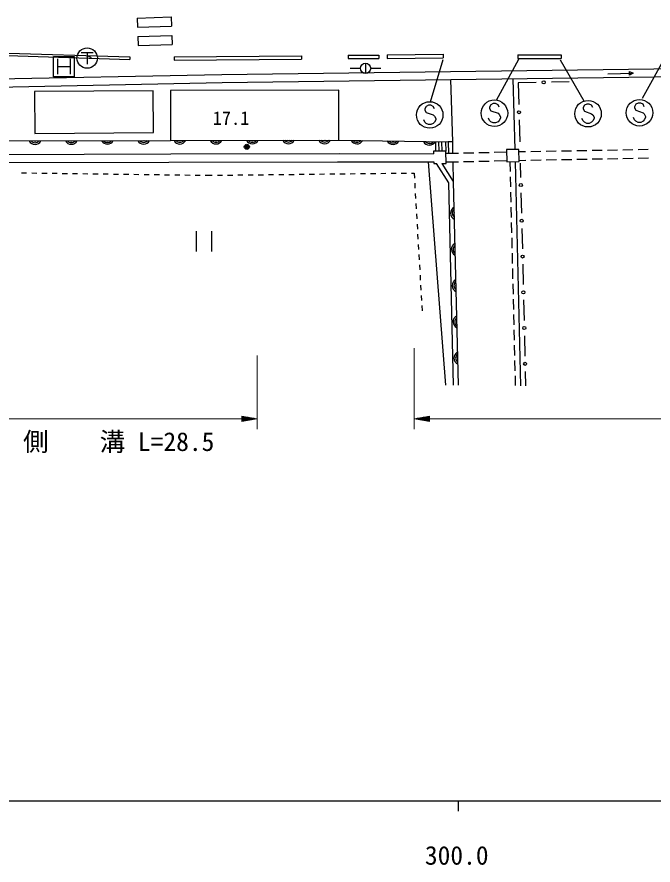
# Model space of a CAD drawing. Units: millimetres, scale not verified. Extents: x 40000 to 680000, y 20000 to 380000.
# Drawn here: x 324790 to 387062, y 198715 to 281706 of the extents above; entities that cross this region are included whole.
import ezdxf
from ezdxf.enums import TextEntityAlignment as Align

# ---------------------------------------------------------------- set-up
doc = ezdxf.new("R2010")
doc.units = ezdxf.units.MM
doc.header["$LTSCALE"] = 1000
for name, color, linetype, lineweight in [('M-BGD', 7, 'Continuous', 25), ('M-BGD-EXST', 7, 'Continuous', 25), ('M-STR-HTXT', 7, 'Continuous', 13), ('M-STR-STRC', 7, 'Continuous', 25), ('M-STR-STRD', 7, 'Continuous', 25), ('M-TTL-BAND', 7, 'Continuous', 25)]:
    doc.layers.add(name, color=color, linetype=linetype, lineweight=lineweight)
doc.styles.add('ＭＳ ゴシック', font='')
doc.styles.get('ＭＳ ゴシック').set_extended_font_data('MS Gothic')

msp = doc.modelspace()

# ---------------------------------------------------------------- linework, layer by layer
at = {"layer": 'M-BGD'}
for p, q in [((336572, 281599), (339889, 281706)), ((336572, 281599), (336601, 280699)), ((339889, 281706), (339918, 280806)), ((336601, 280699), (339918, 280806)), ((336630, 279800), (339947, 279906)), ((336630, 279800), (336659, 278900)), ((339947, 279906), (339976, 279007)), ((336659, 278900), (339976, 279007)), ((358418, 276672), (357418, 276657)), ((358918, 277179), (358918, 276179)), ((359418, 276686), (360418, 276699)), ((384752, 276373), (385130, 276191)), ((384758, 275998), (384752, 276373)), ((367246, 275579), (367415, 269476)), ((373345, 275656), (373529, 268740)), ((382630, 276152), (385130, 276191)), ((385130, 276191), (384758, 275998)), ((375605, 275297), (373855, 275269)), ((373855, 275269), (373912, 273131)), ((378855, 275348), (377105, 275320)), ((373952, 271632), (374009, 269494)), ((319919, 269561), (339823, 269608)), ((356312, 269647), (367015, 269472)), ((365760, 269492), (365777, 268564)), ((366060, 269487), (366077, 268570)), ((366360, 269483), (366377, 268575)), ((366755, 269476), (366771, 268579)), ((367415, 269476), (367436, 268347)), ((319955, 268256), (339859, 268303)), ((339859, 268303), (356348, 268342)), ((356348, 268342), (365576, 268318)), ((368005, 268359), (366776, 268333)), ((369505, 268392), (368505, 268370)), ((371005, 268424), (370005, 268402)), ((372734, 268461), (371504, 268434)), ((374592, 268504), (373934, 268492)), ((376092, 268532), (375092, 268513)), ((377591, 268560), (376592, 268541)), ((379091, 268588), (378091, 268569)), ((380591, 268616), (379591, 268597)), ((382091, 268644), (381091, 268625)), ((383590, 268672), (382590, 268654)), ((385090, 268700), (384090, 268682)), ((386590, 268728), (385590, 268710)), ((365044, 267519), (366757, 245685)), ((367059, 265477), (365865, 267362)), ((368022, 267510), (366794, 267483)), ((367472, 267494), (367507, 265594)), ((369522, 267542), (368522, 267520)), ((371021, 267574), (370022, 267552)), ((372750, 267611), (371521, 267585)), ((373041, 267531), (373065, 266576)), ((373561, 267540), (374091, 245623)), ((374608, 267654), (373949, 267642)), ((374065, 267405), (374099, 266009)), ((376107, 267682), (375108, 267663)), ((377607, 267710), (376607, 267691)), ((379107, 267738), (378107, 267720)), ((380607, 267766), (379607, 267748)), ((382106, 267794), (381106, 267776)), ((383606, 267822), (382606, 267804)), ((385106, 267850), (384106, 267832)), ((386606, 267879), (385606, 267860)), ((325233, 266450), (325733, 266444)), ((326233, 266437), (326733, 266431)), ((327232, 266424), (327732, 266418)), ((328232, 266412), (328732, 266405)), ((360412, 266399), (360912, 266405)), ((361412, 266410), (361912, 266416)), ((362412, 266421), (362912, 266427)), ((363412, 266432), (363668, 266435)), ((363668, 266435), (363697, 265936)), ((329232, 266399), (329732, 266392)), ((330232, 266386), (330732, 266380)), ((331232, 266373), (331732, 266367)), ((332232, 266360), (332732, 266354)), ((333232, 266348), (333732, 266341)), ((334232, 266335), (334732, 266328)), ((335232, 266322), (335732, 266316)), ((336232, 266309), (336732, 266303)), ((337232, 266296), (337732, 266290)), ((338232, 266284), (338732, 266277)), ((339231, 266271), (339731, 266264)), ((340231, 266258), (340731, 266252)), ((341231, 266245), (341731, 266239)), ((342231, 266233), (342731, 266226)), ((343231, 266220), (343657, 266214)), ((343657, 266214), (343913, 266217)), ((344413, 266223), (344913, 266228)), ((345413, 266234), (345913, 266239)), ((346413, 266245), (346913, 266250)), ((347413, 266256), (347913, 266261)), ((348413, 266267), (348913, 266272)), ((349413, 266278), (349913, 266283)), ((350413, 266289), (350913, 266294)), ((351413, 266300), (351913, 266305)), ((352413, 266311), (352913, 266316)), ((353412, 266322), (353912, 266327)), ((354412, 266333), (354912, 266339)), ((355412, 266344), (355912, 266350)), ((356412, 266355), (356912, 266361)), ((357412, 266366), (357912, 266372)), ((358412, 266377), (358912, 266383)), ((359412, 266388), (359912, 266394)), ((373077, 266076), (373101, 265077)), ((363726, 265437), (363755, 264938)), ((367522, 245684), (367059, 265477)), ((363784, 264439), (363813, 263939)), ((373113, 264577), (373137, 263577)), ((374135, 264509), (374183, 262510)), ((363843, 263440), (363872, 262941)), ((363901, 262442), (363930, 261943)), ((373149, 263077), (373173, 262078)), ((363959, 261444), (363988, 260944)), ((373185, 261578), (373210, 260578)), ((342323, 260753), (342323, 258753)), ((343823, 260753), (343823, 258753)), ((374219, 261010), (374268, 259011)), ((364017, 260445), (364046, 259946)), ((373222, 260078), (373246, 259078)), ((364075, 259447), (364104, 258948)), ((364133, 258449), (364162, 257950)), ((373258, 258579), (373282, 257579)), ((364192, 257450), (364221, 256951)), ((374304, 257511), (374352, 255512)), ((364250, 256452), (364279, 255953)), ((373294, 257079), (373318, 256079)), ((364308, 255454), (364337, 254955)), ((373330, 255579), (373355, 254580)), ((364366, 254455), (364395, 253956)), ((373367, 254080), (373391, 253080)), ((374389, 254012), (374437, 252013)), ((364424, 253457), (364453, 252958)), ((373403, 252580), (373427, 251581)), ((373439, 251081), (373463, 250081)), ((374473, 250513), (374521, 248514)), ((373475, 249581), (373500, 248581)), ((373512, 248082), (373536, 247082)), ((373548, 246582), (373571, 245628)), ((374558, 247014), (374591, 245618))]:
    msp.add_line(p, q, dxfattribs=at)
for points in [[(319719, 276023), (320601, 276084), (321141, 275609), (344861, 276084), (387151, 276636), (431571, 277406), (434121, 277406)], [(319747, 275096), (320617, 275110), (321174, 274809), (344874, 275285), (387164, 275836), (431411, 276603)], [(367415, 269479), (367015, 269472), (367036, 268339)], [(366771, 268579), (365571, 268557), (365576, 268318)], [(366369, 267371), (366793, 267379), (366771, 268579)], [(320731, 262816), (320590, 267454), (339671, 267499), (356159, 267538), (365590, 267518)], [(365590, 267518), (365593, 267357), (365865, 267362)], [(366369, 267371), (367507, 265594), (367972, 245680)]]:
    msp.add_lwpolyline(points, dxfattribs=at)
for points in [[(326534, 270318), (338159, 270388), (338135, 274477), (326510, 274408)], [(339823, 269608), (356312, 269647), (356301, 274558), (339811, 274519)], [(373929, 268747), (372729, 268725), (372751, 267525), (373951, 267547)]]:
    msp.add_lwpolyline(points, close=True, dxfattribs=at)
for centre, radius in [((358918, 276679), 500), ((376355, 275309), 150), ((373932, 272382), 150), ((347297, 268999), 250), ((347297, 268999), 204), ((347297, 268999), 159), ((347297, 268999), 114), ((347297, 268999), 68.2), ((347297, 268999), 22.7), ((374117, 265259), 150), ((374201, 261760), 150), ((374286, 258261), 150), ((374370, 254762), 150), ((374455, 251263), 150), ((374540, 247764), 150)]:
    msp.add_circle(centre, radius, dxfattribs=at)
for centre, radius, start, end in [((326561, 269889), 650, 208.8711, 331.3998), ((326561, 269889), 488, 220.00379, 320.26711), ((326561, 269889), 325, 254.19308, 286.07782), ((330105, 269897), 650, 208.8711, 331.3998), ((330105, 269897), 488, 220.00379, 320.26711), ((330105, 269897), 325, 254.19308, 286.07782), ((333650, 269906), 650, 208.8711, 331.3998), ((333650, 269906), 488, 220.00379, 320.26711), ((333650, 269906), 325, 254.19308, 286.07782), ((337194, 269914), 650, 208.8711, 331.3998), ((337194, 269914), 488, 220.00379, 320.26711), ((337194, 269914), 325, 254.19308, 286.07782), ((340739, 269923), 650, 208.8711, 331.3998), ((340739, 269923), 488, 220.00379, 320.26711), ((340739, 269923), 325, 254.19308, 286.07782), ((344283, 269931), 650, 208.8711, 331.3998), ((344283, 269931), 488, 220.00379, 320.26711), ((344283, 269931), 325, 254.19308, 286.07782), ((347830, 269939), 650, 208.8711, 331.3998), ((347830, 269939), 488, 220.00379, 320.26711), ((347830, 269939), 325, 254.19308, 286.07782), ((351373, 269948), 650, 208.8711, 331.3998), ((351373, 269948), 488, 220.00379, 320.26711), ((351373, 269948), 325, 254.19308, 286.07782), ((354917, 269956), 650, 208.8711, 331.3998), ((354917, 269956), 488, 220.00379, 320.26711), ((354917, 269956), 325, 254.19308, 286.07782), ((358076, 269931), 650, 207.7988, 330.3275), ((358076, 269931), 488, 218.93149, 319.19481), ((358076, 269931), 325, 253.12078, 285.00552), ((361620, 269873), 650, 207.7988, 330.3275), ((361620, 269873), 488, 218.93149, 319.19481), ((361620, 269873), 325, 253.12078, 285.00552), ((365164, 269815), 650, 207.7988, 330.3275), ((365164, 269815), 488, 218.93149, 319.19481), ((365164, 269815), 325, 253.12078, 285.00552), ((367891, 262507), 650, 120.07591, 242.6046), ((367891, 262507), 488, 131.2086, 231.47191), ((367891, 262507), 325, 165.39789, 197.28262), ((367974, 258963), 650, 120.07591, 242.6046), ((367974, 258963), 488, 131.2086, 231.47191), ((367974, 258963), 325, 165.39789, 197.28262), ((368057, 255420), 650, 120.07591, 242.6046), ((368057, 255420), 488, 131.2086, 231.47191), ((368057, 255420), 325, 165.39789, 197.28262), ((368140, 251876), 650, 120.07591, 242.6046), ((368140, 251876), 488, 131.2086, 231.47191), ((368140, 251876), 325, 165.39789, 197.28262), ((368223, 248332), 650, 120.07591, 242.6046), ((368223, 248332), 488, 131.2086, 231.47191), ((368223, 248332), 325, 165.39789, 197.28262)]:
    msp.add_arc(centre, radius, start, end, dxfattribs=at)
at = {"layer": 'M-BGD-EXST'}
for p, q in [((331066, 278230), (332266, 278230)), ((331666, 278230), (331666, 277080)), ((331666, 277930), (332066, 277730))]:
    msp.add_line(p, q, dxfattribs=at)
msp.add_circle((331666, 277680), 1000, dxfattribs=at)
at = {"layer": 'M-STR-HTXT'}
for p, q in [((363670, 249307), (363670, 241383)), ((348314, 248589), (348314, 241383)), ((322689, 242383), (346814, 242383)), ((348314, 242383), (346814, 242633)), ((346814, 242633), (346814, 242133)), ((347114, 242583), (346814, 242583)), ((346814, 242533), (347414, 242533)), ((347714, 242483), (346814, 242483)), ((346814, 242433), (348014, 242433)), ((348314, 242383), (346814, 242133)), ((348314, 242383), (346814, 242383)), ((363670, 242383), (365170, 242633)), ((363670, 242383), (365170, 242133)), ((363670, 242383), (365170, 242383)), ((365170, 242433), (363970, 242433)), ((364270, 242483), (365170, 242483)), ((365170, 242533), (364570, 242533)), ((364870, 242583), (365170, 242583)), ((365170, 242133), (365170, 242633)), ((365170, 242383), (429766, 242383)), ((346814, 242333), (348014, 242333)), ((347714, 242283), (346814, 242283)), ((346814, 242233), (347414, 242233)), ((347114, 242183), (346814, 242183)), ((365170, 242333), (363970, 242333)), ((364270, 242283), (365170, 242283)), ((365170, 242233), (364570, 242233)), ((364870, 242183), (365170, 242183))]:
    msp.add_line(p, q, dxfattribs=at)
at = {"layer": 'M-STR-STRC'}
for p, q in [((328378, 275844), (328378, 277844)), ((328378, 277844), (330378, 277844)), ((328753, 277594), (328753, 276094)), ((330003, 277594), (330003, 276094)), ((330378, 277844), (330378, 275844)), ((365288, 273412), (366507, 277555)), ((371730, 273571), (373907, 277586)), ((380307, 273480), (378018, 277466)), ((386044, 273769), (388178, 277647)), ((328753, 276844), (330003, 276844)), ((330378, 275844), (328378, 275844)), ((365080, 273061), (364843, 272942)), ((365316, 273061), (365080, 273061)), ((365552, 272942), (365316, 273061)), ((371179, 273113), (371060, 272877)), ((371415, 273231), (371179, 273113)), ((371651, 273231), (371415, 273231)), ((371888, 273113), (371651, 273231)), ((372006, 272877), (371888, 273113)), ((380341, 273067), (380223, 272831)), ((380578, 273185), (380341, 273067)), ((380814, 273185), (380578, 273185)), ((381050, 273067), (380814, 273185)), ((381169, 272831), (381050, 273067)), ((385381, 273163), (385262, 272926)), ((385617, 273281), (385381, 273163)), ((385853, 273281), (385617, 273281)), ((386090, 273163), (385853, 273281)), ((386208, 272926), (386090, 273163)), ((364843, 272942), (364725, 272706)), ((364725, 272706), (364725, 272588)), ((364725, 272588), (364843, 272351)), ((364843, 272351), (365552, 272115)), ((365670, 272706), (365552, 272942)), ((371060, 272877), (371060, 272759)), ((371060, 272759), (371179, 272522)), ((371179, 272522), (371888, 272286)), ((371888, 272286), (372006, 272168)), ((380223, 272831), (380223, 272713)), ((380223, 272713), (380341, 272476)), ((380341, 272476), (381050, 272240)), ((381050, 272240), (381169, 272122)), ((385262, 272926), (385262, 272808)), ((385262, 272808), (385381, 272572)), ((385381, 272572), (386090, 272335)), ((386090, 272335), (386208, 272217)), ((386208, 272217), (386326, 271981)), ((364725, 271406), (364607, 271642)), ((364843, 271288), (364725, 271406)), ((365552, 272115), (365670, 271997)), ((365670, 271406), (365552, 271288)), ((365670, 271997), (365789, 271761)), ((365789, 271642), (365670, 271406)), ((365789, 271761), (365789, 271642)), ((371060, 271577), (370942, 271813)), ((371179, 271459), (371060, 271577)), ((371415, 271340), (371179, 271459)), ((371888, 271459), (371651, 271340)), ((372006, 271577), (371888, 271459)), ((372006, 272168), (372124, 271931)), ((372124, 271813), (372006, 271577)), ((372124, 271931), (372124, 271813)), ((380223, 271531), (380105, 271767)), ((380341, 271413), (380223, 271531)), ((380578, 271295), (380341, 271413)), ((381050, 271413), (380814, 271295)), ((381169, 271531), (381050, 271413)), ((381169, 272122), (381287, 271885)), ((381287, 271767), (381169, 271531)), ((381287, 271885), (381287, 271767)), ((385262, 271626), (385144, 271863)), ((385381, 271508), (385262, 271626)), ((385617, 271390), (385381, 271508)), ((385853, 271390), (385617, 271390)), ((386090, 271508), (385853, 271390)), ((386208, 271626), (386090, 271508)), ((386326, 271863), (386208, 271626)), ((386326, 271981), (386326, 271863)), ((365080, 271170), (364843, 271288)), ((365316, 271170), (365080, 271170)), ((365552, 271288), (365316, 271170)), ((371651, 271340), (371415, 271340)), ((380814, 271295), (380578, 271295))]:
    msp.add_line(p, q, dxfattribs=at)
for centre in [(365198, 272115), (371533, 272286), (380696, 272240), (385735, 272335)]:
    msp.add_circle(centre, 1300, dxfattribs=at)
at = {"layer": 'M-STR-STRD'}
for p, q in [((321402, 278256), (335848, 277804)), ((361026, 277999), (366526, 278064)), ((366526, 278064), (366530, 277692)), ((321394, 278001), (335840, 277549)), ((335848, 277804), (335840, 277549)), ((340165, 277806), (352632, 277899)), ((340165, 277806), (340167, 277484)), ((340167, 277484), (352635, 277577)), ((352632, 277899), (352635, 277577)), ((357227, 277953), (360227, 277977)), ((357227, 277953), (357230, 277629)), ((357230, 277629), (360229, 277654)), ((360227, 277977), (360229, 277654)), ((361026, 277999), (361031, 277627)), ((361031, 277627), (366530, 277692)), ((373825, 278004), (378057, 278009)), ((373825, 278004), (373826, 277650)), ((373826, 277650), (378058, 277655)), ((378057, 278009), (378057, 277655))]:
    msp.add_line(p, q, dxfattribs=at)
at = {"layer": 'M-TTL-BAND'}
for p, q in [((40000, 205000), (579000, 205000)), ((368000, 205000), (368000, 204000))]:
    msp.add_line(p, q, dxfattribs=at)

# ---------------------------------------------------------------- texts
at = {"layer": 'M-BGD', "style": 'ＭＳ ゴシック'}
msp.add_text('17.1', height=1320, dxfattribs=at).set_placement((343950, 270751), align=Align.BOTTOM_LEFT)
at = {"layer": 'M-STR-HTXT', "style": 'ＭＳ ゴシック'}
msp.add_text('側\u3000\u3000溝 L=28.5', height=1833, dxfattribs=at).set_placement((334751, 238683), align=Align.BOTTOM_CENTER)
at = {"layer": 'M-TTL-BAND', "style": 'ＭＳ ゴシック'}
msp.add_text('300.0', height=1833, dxfattribs=at).set_placement((367844, 198195), align=Align.BOTTOM_CENTER)

doc.saveas('drawing.dxf')
